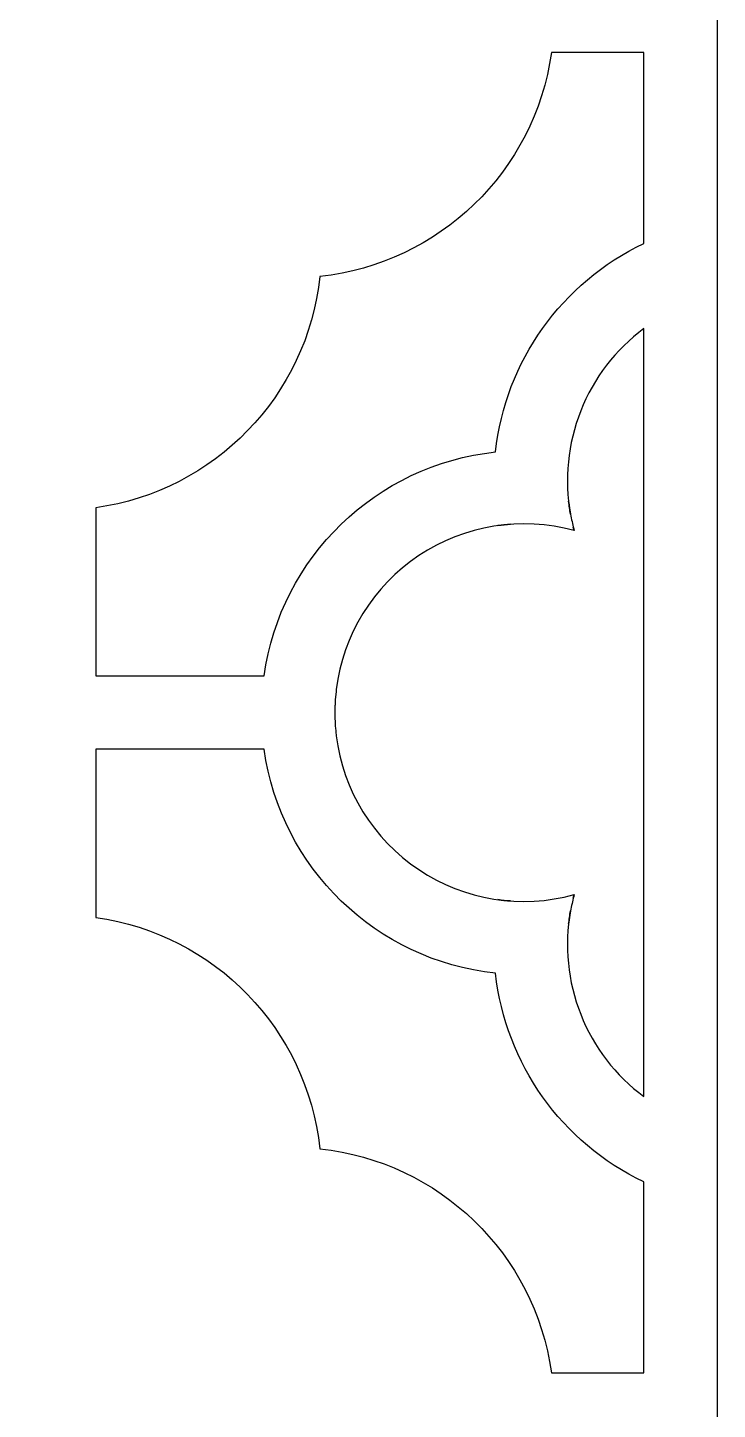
# Model space of a CAD drawing. Header units: centimetres. Extents: x -8.6 to 7.4, y -2.5 to 11.8.
# Drawn here: x 6.103 to 7.373, y 7.233 to 9.78 of the extents above; entities that cross this region are included whole.
import ezdxf

# ---------------------------------------------------------------- set-up
doc = ezdxf.new("R2010")
doc.units = ezdxf.units.CM
doc.header["$MEASUREMENT"] = 0
doc.layers.add('layer 1', color=7, linetype='Continuous')

msp = doc.modelspace()

# ---------------------------------------------------------------- linework, layer by layer
at = {"layer": 'layer 1', "color": 242}
for points, knots in [([(-0.18941, 11.81631), (-0.18941, 11.81631), (-0.0542, 11.81631), (-0.0542, 11.81631), (-0.0542, 11.81631), (-0.0542, 11.81631), (7.23783, 11.81631), (7.23783, 11.81631), (7.23783, 11.81631), (7.23783, 11.81631), (7.37304, 11.81631), (7.37304, 11.81631), (7.37304, 11.81631), (7.37304, 11.81631), (7.37304, 11.6811), (7.37304, 11.6811), (7.37304, 11.6811), (7.37304, 11.6811), (7.37304, -2.35212), (7.37304, -2.35212), (7.37304, -2.35212), (7.37304, -2.35212), (7.37304, -2.48733), (7.37304, -2.48733), (7.37304, -2.48733), (7.37304, -2.48733), (7.23783, -2.48733), (7.23783, -2.48733), (7.23783, -2.48733), (7.23783, -2.48733), (-0.0542, -2.48733), (-0.0542, -2.48733), (-0.0542, -2.48733), (-0.0542, -2.48733), (-0.18941, -2.48733), (-0.18941, -2.48733), (-0.18941, -2.48733), (-0.18941, -2.48733), (-0.18941, -2.35212), (-0.18941, -2.35212), (-0.18941, -2.35212), (-0.18941, -2.35212), (-0.18941, 11.6811), (-0.18941, 11.6811), (-0.18941, 11.6811), (-0.18941, 11.6811), (-0.18941, 11.81631), (-0.18941, 11.81631)], [0, 0, 0, 0, 0.0769231, 0.0769231, 0.0769231, 0.0769231, 0.1538462, 0.1538462, 0.1538462, 0.1538462, 0.2307692, 0.2307692, 0.2307692, 0.2307692, 0.3076923, 0.3076923, 0.3076923, 0.3076923, 0.3846154, 0.3846154, 0.3846154, 0.3846154, 0.4615385, 0.4615385, 0.4615385, 0.4615385, 0.5384615, 0.5384615, 0.5384615, 0.5384615, 0.6153846, 0.6153846, 0.6153846, 0.6153846, 0.6923077, 0.6923077, 0.6923077, 0.6923077, 0.7692308, 0.7692308, 0.7692308, 0.7692308, 0.8461538, 0.8461538, 0.8461538, 0.8461538, 1, 1, 1, 1]), ([(7.23783, 9.38267), (7.08616, 9.31054), (6.98274, 9.16512), (6.96458, 8.99815), (6.96458, 8.99815), (6.74451, 8.97445), (6.56878, 8.80451), (6.53814, 8.5853), (6.53814, 8.5853), (6.53814, 8.5853), (6.41792, 8.5853), (6.41792, 8.5853), (6.41792, 8.5853), (6.41792, 8.5853), (6.22822, 8.5853), (6.22822, 8.5853), (6.22822, 8.5853), (6.22822, 8.5853), (6.22822, 8.69811), (6.22822, 8.69811), (6.22822, 8.69811), (6.22822, 8.69811), (6.22822, 8.79668), (6.22822, 8.79668), (6.22822, 8.79668), (6.22822, 8.79668), (6.22822, 8.82997), (6.22822, 8.82997), (6.22822, 8.82997), (6.22822, 8.82997), (6.22822, 8.89524), (6.22822, 8.89524), (6.22822, 8.89524), (6.4474, 8.92605), (6.61753, 9.10157), (6.64106, 9.32166), (6.64106, 9.32166), (6.86114, 9.34536), (7.03686, 9.5153), (7.06749, 9.73451), (7.06749, 9.73451), (7.06749, 9.73451), (7.18756, 9.73451), (7.18756, 9.73451), (7.18756, 9.73451), (7.18756, 9.73451), (7.22483, 9.73451), (7.22483, 9.73451), (7.22483, 9.73451), (7.22483, 9.73451), (7.23783, 9.73451), (7.23783, 9.73451), (7.23783, 9.73451), (7.23783, 9.73451), (7.23783, 9.38267), (7.23783, 9.38267)], [0, 0, 0, 0, 0.0666667, 0.0666667, 0.0666667, 0.0666667, 0.1333333, 0.1333333, 0.1333333, 0.1333333, 0.2, 0.2, 0.2, 0.2, 0.2666667, 0.2666667, 0.2666667, 0.2666667, 0.3333333, 0.3333333, 0.3333333, 0.3333333, 0.4, 0.4, 0.4, 0.4, 0.4666667, 0.4666667, 0.4666667, 0.4666667, 0.5333333, 0.5333333, 0.5333333, 0.5333333, 0.6, 0.6, 0.6, 0.6, 0.6666667, 0.6666667, 0.6666667, 0.6666667, 0.7333333, 0.7333333, 0.7333333, 0.7333333, 0.8, 0.8, 0.8, 0.8, 0.8666667, 0.8666667, 0.8666667, 0.8666667, 1, 1, 1, 1]), ([(7.23783, 7.80975), (7.18562, 7.84851), (7.14526, 7.90113), (7.12135, 7.96161), (7.12135, 7.96161), (7.09743, 8.02209), (7.09096, 8.0881), (7.10264, 8.15208), (7.10264, 8.15208), (7.10119, 8.1441), (7.10001, 8.13608), (7.09912, 8.12802), (7.09912, 8.12802), (7.10013, 8.13723), (7.10151, 8.1464), (7.10327, 8.1555), (7.10327, 8.1555), (7.105, 8.16447), (7.10709, 8.17337), (7.10952, 8.18218), (7.10952, 8.18218), (7.10952, 8.18218), (7.1078, 8.17588), (7.1078, 8.17588), (7.1078, 8.17588), (7.1078, 8.17588), (7.10944, 8.18217), (7.10944, 8.18217), (7.10944, 8.18217), (7.01192, 8.15527), (6.90745, 8.17213), (6.8233, 8.22828), (6.8233, 8.22828), (6.73913, 8.28444), (6.6836, 8.37459), (6.67124, 8.47502), (6.67124, 8.47502), (6.67124, 8.47502), (6.671, 8.47713), (6.671, 8.47713), (6.671, 8.47713), (6.67059, 8.48065), (6.67023, 8.48417), (6.66992, 8.4877), (6.66992, 8.4877), (6.66992, 8.4877), (6.66945, 8.49407), (6.66945, 8.49407), (6.66945, 8.49407), (6.66945, 8.49407), (6.6693, 8.49622), (6.6693, 8.49622), (6.6693, 8.49622), (6.6693, 8.49622), (6.66904, 8.50041), (6.66904, 8.50041), (6.66904, 8.50041), (6.66904, 8.50041), (6.66896, 8.50262), (6.66896, 8.50262), (6.66896, 8.50262), (6.66896, 8.50262), (6.66885, 8.50536), (6.66885, 8.50536), (6.66885, 8.50536), (6.66885, 8.50536), (6.66881, 8.50693), (6.66881, 8.50693), (6.66881, 8.50693), (6.66881, 8.50693), (6.66873, 8.50874), (6.66873, 8.50874), (6.66873, 8.50874), (6.66873, 8.50874), (6.66871, 8.51099), (6.66871, 8.51099), (6.66871, 8.51099), (6.66871, 8.51099), (6.66869, 8.51234), (6.66869, 8.51234), (6.66869, 8.51234), (6.66869, 8.51234), (6.66864, 8.5145), (6.66864, 8.5145), (6.66864, 8.5145), (6.66864, 8.5145), (6.66863, 8.51665), (6.66863, 8.51665), (6.66863, 8.51665), (6.66863, 8.51665), (6.66863, 8.51879), (6.66863, 8.51879), (6.66863, 8.51879), (6.66863, 8.51879), (6.66864, 8.52099), (6.66864, 8.52099), (6.66864, 8.52099), (6.66864, 8.52099), (6.66867, 8.52281), (6.66867, 8.52281), (6.66867, 8.52281), (6.66867, 8.52281), (6.66869, 8.52422), (6.66869, 8.52422), (6.66869, 8.52422), (6.66869, 8.52422), (6.66873, 8.52636), (6.66873, 8.52636), (6.66873, 8.52636), (6.66873, 8.52636), (6.66881, 8.52852), (6.66881, 8.52852), (6.66881, 8.52852), (6.66881, 8.52852), (6.66885, 8.53006), (6.66885, 8.53006), (6.66885, 8.53006), (6.66885, 8.53006), (6.66892, 8.53176), (6.66892, 8.53176), (6.66892, 8.53176), (6.66892, 8.53176), (6.66899, 8.53389), (6.66899, 8.53389), (6.66899, 8.53389), (6.66899, 8.53389), (6.6693, 8.53917), (6.6693, 8.53917), (6.6693, 8.53917), (6.6693, 8.53917), (6.66945, 8.5414), (6.66945, 8.5414), (6.66945, 8.5414), (6.66945, 8.5414), (6.66983, 8.54671), (6.66983, 8.54671), (6.66983, 8.54671), (6.66983, 8.54671), (6.67075, 8.55621), (6.67075, 8.55621), (6.67075, 8.55621), (6.67075, 8.55621), (6.671, 8.55834), (6.671, 8.55834), (6.671, 8.55834), (6.671, 8.55834), (6.67124, 8.56042), (6.67124, 8.56042), (6.67124, 8.56042), (6.68357, 8.66085), (6.73914, 8.75097), (6.82331, 8.80714), (6.82331, 8.80714), (6.90744, 8.8633), (7.01192, 8.8801), (7.10944, 8.85323), (7.10944, 8.85323), (7.10944, 8.85323), (7.1078, 8.85952), (7.1078, 8.85952), (7.1078, 8.85952), (7.1078, 8.85952), (7.10944, 8.85322), (7.10944, 8.85322), (7.10944, 8.85322), (7.10708, 8.86204), (7.10503, 8.87094), (7.10328, 8.8799), (7.10328, 8.8799), (7.10152, 8.889), (7.10013, 8.89817), (7.09912, 8.90738), (7.09912, 8.90738), (7.10001, 8.89932), (7.10119, 8.8913), (7.10264, 8.88332), (7.10264, 8.88332), (7.09094, 8.9473), (7.09743, 9.01331), (7.12134, 9.07379), (7.12134, 9.07379), (7.14526, 9.13427), (7.18562, 9.18688), (7.23783, 9.22565), (7.23783, 9.22565), (7.23783, 9.22565), (7.23783, 7.80975), (7.23783, 7.80975), (7.23783, 7.80975), (7.23783, 7.80975), (7.23783, 7.80975), (7.23783, 7.80975)], [0, 0, 0, 0, 0.0204082, 0.0204082, 0.0204082, 0.0204082, 0.0408163, 0.0408163, 0.0408163, 0.0408163, 0.0612245, 0.0612245, 0.0612245, 0.0612245, 0.0816327, 0.0816327, 0.0816327, 0.0816327, 0.1020408, 0.1020408, 0.1020408, 0.1020408, 0.122449, 0.122449, 0.122449, 0.122449, 0.1428571, 0.1428571, 0.1428571, 0.1428571, 0.1632653, 0.1632653, 0.1632653, 0.1632653, 0.1836735, 0.1836735, 0.1836735, 0.1836735, 0.2040816, 0.2040816, 0.2040816, 0.2040816, 0.2244898, 0.2244898, 0.2244898, 0.2244898, 0.244898, 0.244898, 0.244898, 0.244898, 0.2653061, 0.2653061, 0.2653061, 0.2653061, 0.2857143, 0.2857143, 0.2857143, 0.2857143, 0.3061224, 0.3061224, 0.3061224, 0.3061224, 0.3265306, 0.3265306, 0.3265306, 0.3265306, 0.3469388, 0.3469388, 0.3469388, 0.3469388, 0.3673469, 0.3673469, 0.3673469, 0.3673469, 0.3877551, 0.3877551, 0.3877551, 0.3877551, 0.4081633, 0.4081633, 0.4081633, 0.4081633, 0.4285714, 0.4285714, 0.4285714, 0.4285714, 0.4489796, 0.4489796, 0.4489796, 0.4489796, 0.4693878, 0.4693878, 0.4693878, 0.4693878, 0.4897959, 0.4897959, 0.4897959, 0.4897959, 0.5102041, 0.5102041, 0.5102041, 0.5102041, 0.5306122, 0.5306122, 0.5306122, 0.5306122, 0.5510204, 0.5510204, 0.5510204, 0.5510204, 0.5714286, 0.5714286, 0.5714286, 0.5714286, 0.5918367, 0.5918367, 0.5918367, 0.5918367, 0.6122449, 0.6122449, 0.6122449, 0.6122449, 0.6326531, 0.6326531, 0.6326531, 0.6326531, 0.6530612, 0.6530612, 0.6530612, 0.6530612, 0.6734694, 0.6734694, 0.6734694, 0.6734694, 0.6938776, 0.6938776, 0.6938776, 0.6938776, 0.7142857, 0.7142857, 0.7142857, 0.7142857, 0.7346939, 0.7346939, 0.7346939, 0.7346939, 0.755102, 0.755102, 0.755102, 0.755102, 0.7755102, 0.7755102, 0.7755102, 0.7755102, 0.7959184, 0.7959184, 0.7959184, 0.7959184, 0.8163265, 0.8163265, 0.8163265, 0.8163265, 0.8367347, 0.8367347, 0.8367347, 0.8367347, 0.8571429, 0.8571429, 0.8571429, 0.8571429, 0.877551, 0.877551, 0.877551, 0.877551, 0.8979592, 0.8979592, 0.8979592, 0.8979592, 0.9183673, 0.9183673, 0.9183673, 0.9183673, 0.9387755, 0.9387755, 0.9387755, 0.9387755, 0.9591837, 0.9591837, 0.9591837, 0.9591837, 1, 1, 1, 1]), ([(6.96902, 8.86248), (6.97675, 8.86352), (6.98452, 8.86433), (6.9923, 8.86489), (6.9923, 8.86489), (6.98452, 8.86433), (6.97675, 8.86352), (6.96902, 8.86248)], [0, 0, 0, 0, 0.3333333, 0.3333333, 0.3333333, 0.3333333, 1, 1, 1, 1]), ([(7.23783, 7.30089), (7.23783, 7.30089), (7.22483, 7.30089), (7.22483, 7.30089), (7.22483, 7.30089), (7.22483, 7.30089), (7.18756, 7.30089), (7.18756, 7.30089), (7.18756, 7.30089), (7.18756, 7.30089), (7.06749, 7.30089), (7.06749, 7.30089), (7.06749, 7.30089), (7.03668, 7.52008), (6.86115, 7.69021), (6.64106, 7.71375), (6.64106, 7.71375), (6.61736, 7.93381), (6.44743, 8.10952), (6.22822, 8.14016), (6.22822, 8.14016), (6.22822, 8.14016), (6.22822, 8.20547), (6.22822, 8.20547), (6.22822, 8.20547), (6.22822, 8.20547), (6.22822, 8.23872), (6.22822, 8.23872), (6.22822, 8.23872), (6.22822, 8.23872), (6.22822, 8.33729), (6.22822, 8.33729), (6.22822, 8.33729), (6.22822, 8.33729), (6.22822, 8.4501), (6.22822, 8.4501), (6.22822, 8.4501), (6.22822, 8.4501), (6.41792, 8.4501), (6.41792, 8.4501), (6.41792, 8.4501), (6.41792, 8.4501), (6.53814, 8.4501), (6.53814, 8.4501), (6.53814, 8.4501), (6.56895, 8.23091), (6.74449, 8.06078), (6.96458, 8.03725), (6.96458, 8.03725), (6.98281, 7.87029), (7.08613, 7.7248), (7.23783, 7.65272), (7.23783, 7.65272), (7.23783, 7.65272), (7.23783, 7.30089), (7.23783, 7.30089), (7.23783, 7.30089), (7.23783, 7.30089), (7.23783, 7.30089), (7.23783, 7.30089)], [0, 0, 0, 0, 0.0625, 0.0625, 0.0625, 0.0625, 0.125, 0.125, 0.125, 0.125, 0.1875, 0.1875, 0.1875, 0.1875, 0.25, 0.25, 0.25, 0.25, 0.3125, 0.3125, 0.3125, 0.3125, 0.375, 0.375, 0.375, 0.375, 0.4375, 0.4375, 0.4375, 0.4375, 0.5, 0.5, 0.5, 0.5, 0.5625, 0.5625, 0.5625, 0.5625, 0.625, 0.625, 0.625, 0.625, 0.6875, 0.6875, 0.6875, 0.6875, 0.75, 0.75, 0.75, 0.75, 0.8125, 0.8125, 0.8125, 0.8125, 0.875, 0.875, 0.875, 0.875, 1, 1, 1, 1]), ([(6.96902, 8.17292), (6.97675, 8.17188), (6.98452, 8.17107), (6.9923, 8.17051), (6.9923, 8.17051), (6.98452, 8.17107), (6.97675, 8.17188), (6.96902, 8.17292)], [0, 0, 0, 0, 0.3333333, 0.3333333, 0.3333333, 0.3333333, 1, 1, 1, 1])]:
    msp.add_open_spline(points, degree=3, knots=knots, dxfattribs=at)

doc.saveas('drawing.dxf')
